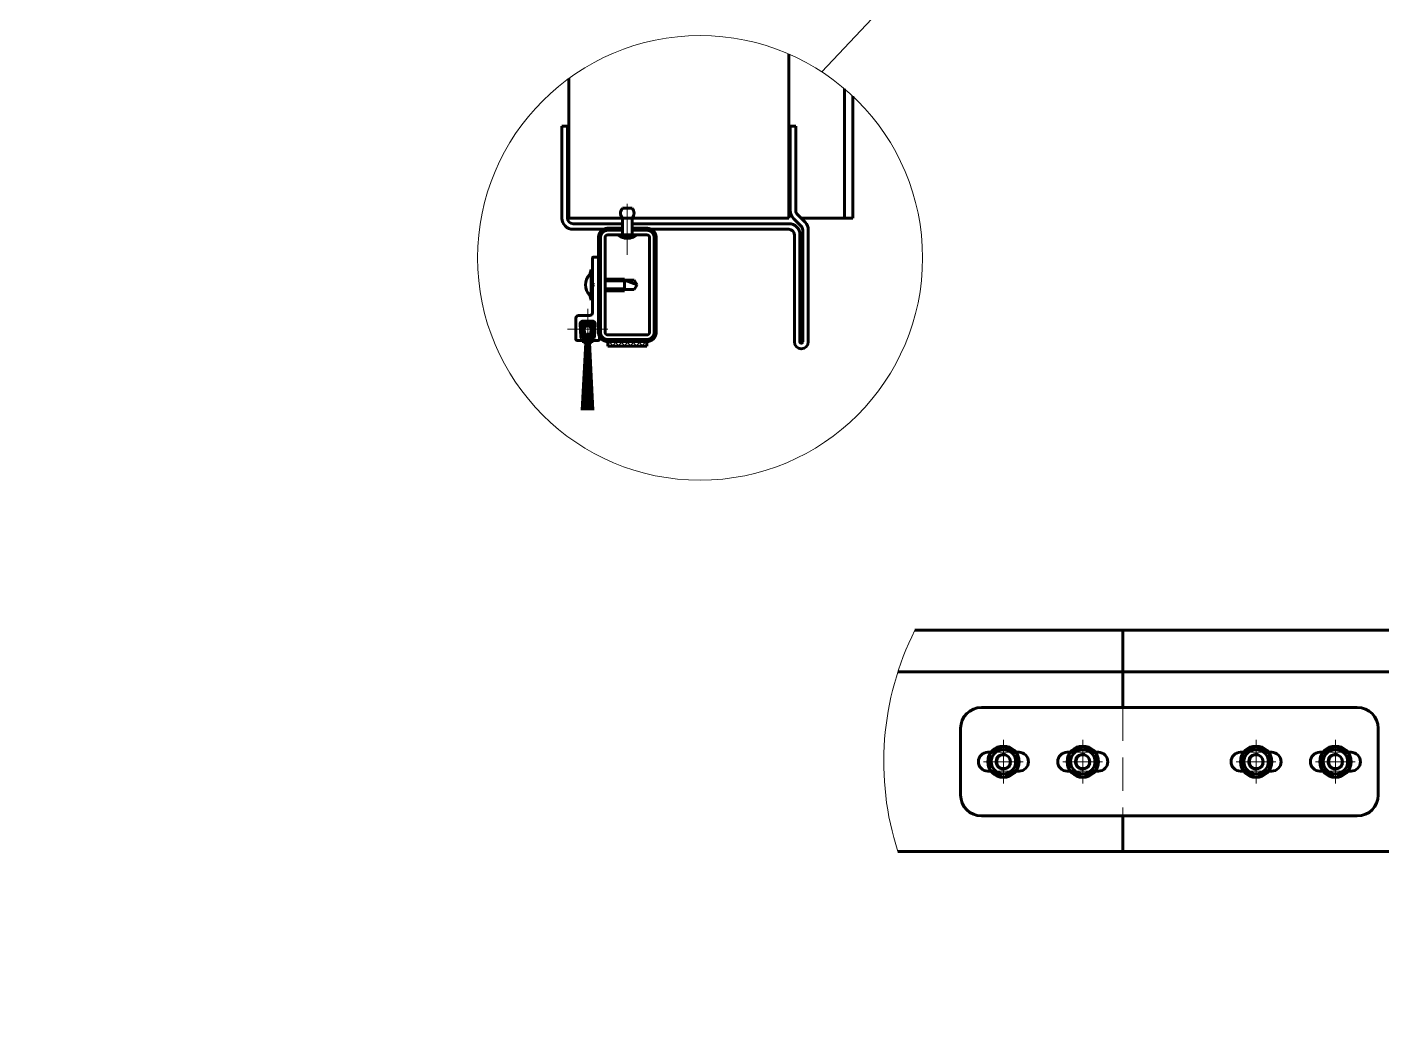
# Model space of a CAD drawing. Header units: millimetres. Extents: x 0 to 3360, y 0 to 297.
# Drawn here: x 405.1 to 567.3, y 0 to 120.9 of the extents above; entities that cross this region are included whole.
import ezdxf

# ---------------------------------------------------------------- set-up
doc = ezdxf.new("R2010")
doc.units = ezdxf.units.MM
for name, pattern in [('K5LT_AXLED', [19.5, 15, -1.5, 1.5, -1.5]), ('K5LT_BASIC', [0]), ('K5LT_DASHED', [6, 4, -2]), ('K5LT_THIN', [0]), ('K5LT_THIN_INCLUDED_TO_HATCHING', [0])]:
    doc.linetypes.add(name, pattern=pattern)
doc.layers.add('Системный слой', color=7, linetype='Continuous')

# ---------------------------------------------------------------- blocks, each defined once
blk = doc.blocks.new('U11')
at = {"layer": 'Системный слой', "color": 5, "linetype": 'K5LT_BASIC', "lineweight": 60, "true_color": 0x0000ff}
for p, q in [((520.33, 33.8), (521.96, 34.73)), ((521.96, 34.73), (523.58, 33.8)), ((520.33, 31.92), (520.33, 33.8)), ((523.58, 33.8), (523.58, 31.92)), ((521.96, 30.98), (520.33, 31.92)), ((523.58, 31.92), (521.96, 30.98))]:
    blk.add_line(p, q, dxfattribs=at)
at = {"layer": 'Системный слой', "color": 30, "linetype": 'K5LT_AXLED', "lineweight": 18, "true_color": 0xff8000}
for p, q in [((521.96, 30.23), (521.96, 35.48)), ((519.58, 32.86), (524.33, 32.86))]:
    blk.add_line(p, q, dxfattribs=at)
at = {"layer": 'Системный слой', "color": 5, "linetype": 'K5LT_BASIC', "lineweight": 60, "true_color": 0x0000ff}
for radius in [1.46, 0.831]:
    blk.add_circle((521.96, 32.86), radius, dxfattribs=at)
at = {"layer": 'Системный слой', "color": 7, "linetype": 'K5LT_THIN', "lineweight": 18}
blk.add_arc((521.96, 32.86), 1, 75, 345, dxfattribs=at)
blk = doc.blocks.new('U12')
at = {"layer": 'Системный слой', "color": 5, "linetype": 'K5LT_BASIC', "lineweight": 60, "true_color": 0x0000ff}
for p, q in [((529.83, 33.8), (531.46, 34.73)), ((531.46, 34.73), (533.08, 33.8)), ((529.83, 31.92), (529.83, 33.8)), ((533.08, 33.8), (533.08, 31.92)), ((531.46, 30.98), (529.83, 31.92)), ((533.08, 31.92), (531.46, 30.98))]:
    blk.add_line(p, q, dxfattribs=at)
at = {"layer": 'Системный слой', "color": 30, "linetype": 'K5LT_AXLED', "lineweight": 18, "true_color": 0xff8000}
for p, q in [((531.46, 30.23), (531.46, 35.48)), ((529.08, 32.86), (533.83, 32.86))]:
    blk.add_line(p, q, dxfattribs=at)
at = {"layer": 'Системный слой', "color": 5, "linetype": 'K5LT_BASIC', "lineweight": 60, "true_color": 0x0000ff}
for radius in [1.46, 0.831]:
    blk.add_circle((531.46, 32.86), radius, dxfattribs=at)
at = {"layer": 'Системный слой', "color": 7, "linetype": 'K5LT_THIN', "lineweight": 18}
blk.add_arc((531.46, 32.86), 1, 75, 345, dxfattribs=at)
blk = doc.blocks.new('U13')
at = {"layer": 'Системный слой', "color": 5, "linetype": 'K5LT_BASIC', "lineweight": 60, "true_color": 0x0000ff}
for p, q in [((550.58, 33.8), (552.21, 34.73)), ((552.21, 34.73), (553.83, 33.8)), ((550.58, 31.92), (550.58, 33.8)), ((553.83, 33.8), (553.83, 31.92)), ((552.21, 30.98), (550.58, 31.92)), ((553.83, 31.92), (552.21, 30.98))]:
    blk.add_line(p, q, dxfattribs=at)
at = {"layer": 'Системный слой', "color": 30, "linetype": 'K5LT_AXLED', "lineweight": 18, "true_color": 0xff8000}
for p, q in [((552.21, 30.23), (552.21, 35.48)), ((549.83, 32.86), (554.58, 32.86))]:
    blk.add_line(p, q, dxfattribs=at)
at = {"layer": 'Системный слой', "color": 5, "linetype": 'K5LT_BASIC', "lineweight": 60, "true_color": 0x0000ff}
for radius in [1.46, 0.831]:
    blk.add_circle((552.21, 32.86), radius, dxfattribs=at)
at = {"layer": 'Системный слой', "color": 7, "linetype": 'K5LT_THIN', "lineweight": 18}
blk.add_arc((552.21, 32.86), 1, 75, 345, dxfattribs=at)
blk = doc.blocks.new('U14')
at = {"layer": 'Системный слой', "color": 5, "linetype": 'K5LT_BASIC', "lineweight": 60, "true_color": 0x0000ff}
for p, q in [((560.08, 33.8), (561.71, 34.73)), ((561.71, 34.73), (563.33, 33.8)), ((560.08, 31.92), (560.08, 33.8)), ((563.33, 33.8), (563.33, 31.92)), ((561.71, 30.98), (560.08, 31.92)), ((563.33, 31.92), (561.71, 30.98))]:
    blk.add_line(p, q, dxfattribs=at)
at = {"layer": 'Системный слой', "color": 30, "linetype": 'K5LT_AXLED', "lineweight": 18, "true_color": 0xff8000}
for p, q in [((561.71, 30.23), (561.71, 35.48)), ((559.33, 32.86), (564.08, 32.86))]:
    blk.add_line(p, q, dxfattribs=at)
at = {"layer": 'Системный слой', "color": 5, "linetype": 'K5LT_BASIC', "lineweight": 60, "true_color": 0x0000ff}
for radius in [1.46, 0.831]:
    blk.add_circle((561.71, 32.86), radius, dxfattribs=at)
at = {"layer": 'Системный слой', "color": 7, "linetype": 'K5LT_THIN', "lineweight": 18}
blk.add_arc((561.71, 32.86), 1, 75, 345, dxfattribs=at)
blk = doc.blocks.new('U561')
at = {"layer": 'Системный слой', "color": 5, "linetype": 'K5LT_BASIC', "lineweight": 60, "true_color": 0x0000ff}
for p, q in [((472.76, 93.22), (472.76, 90.15)), ((473.49, 93.32), (472.86, 93.32)), ((473.59, 83.49), (473.59, 93.22)), ((472.76, 90.15), (472.92, 89.99)), ((472.76, 90.15), (472.76, 86.65)), ((472.92, 89.99), (472.76, 89.82)), ((470.76, 85.99), (470.76, 83.49)), ((472.42, 86.32), (471.09, 86.32)), ((471.34, 83.75), (471.26, 85.31)), ((471.6, 85.65), (472.75, 85.65)), ((473.08, 85.31), (473, 83.75)), ((470.92, 83.32), (471.42, 83.32)), ((471.52, 83.65), (471.44, 83.65)), ((471.59, 83.49), (471.59, 83.59)), ((472.76, 83.59), (472.76, 83.49)), ((472.9, 83.65), (472.82, 83.65)), ((472.92, 83.32), (473.42, 83.32))]:
    blk.add_line(p, q, dxfattribs=at)
for centre, radius, start, end in [((472.86, 93.22), 0.1, 90, 180), ((473.49, 93.22), 0.1, 0, 90), ((471.09, 85.99), 0.333, 90, 180), ((472.42, 86.65), 0.333, 270, 0), ((471.6, 85.32), 0.333, 90, 182), ((472.75, 85.32), 0.333, 358, 90), ((470.92, 83.49), 0.167, 180, 270), ((471.44, 83.75), 0.1, 183, 270), ((471.42, 83.49), 0.167, 270, 0), ((471.52, 83.59), 0.0667, 0, 90), ((472.82, 83.59), 0.0667, 90, 180), ((472.92, 83.49), 0.167, 180, 270), ((472.9, 83.75), 0.1, 270, 357), ((473.42, 83.49), 0.167, 270, 0)]:
    blk.add_arc(centre, radius, start, end, dxfattribs=at)
blk = doc.blocks.new('U563')
at = {"layer": 'Системный слой', "color": 5, "linetype": 'K5LT_BASIC', "lineweight": 60, "true_color": 0x0000ff}
for p, q in [((479.26, 95.99), (474.59, 95.99)), ((474.26, 95.65), (474.26, 84.32)), ((479.59, 84.32), (479.59, 95.65)), ((474.59, 83.99), (479.26, 83.99))]:
    blk.add_line(p, q, dxfattribs=at)
for centre, start, end in [((474.59, 95.65), 90, 180), ((479.26, 95.65), 0, 90), ((474.59, 84.32), 180, 270), ((479.26, 84.32), 270, 0)]:
    blk.add_arc(centre, 0.333, start, end, dxfattribs=at)
blk = doc.blocks.new('U562')
at = {"layer": 'Системный слой', "color": 5, "linetype": 'K5LT_BASIC', "true_color": 0x0000ff, "const_width": 0.6}
blk.add_lwpolyline([(476.36, 96.65), (474.59, 96.65, 0.414214), (473.59, 95.65), (473.59, 84.32, 0.414214), (474.59, 83.32), (479.26, 83.32, 0.414214), (480.26, 84.32), (480.26, 95.65, 0.414214), (479.26, 96.65), (477.49, 96.65)], format="xyb", dxfattribs=at)
at = {"layer": 'Системный слой'}
blk.add_blockref('U563', (0, 0), dxfattribs=at)
blk = doc.blocks.new('U565')
at = {"layer": 'Системный слой', "color": 30, "linetype": 'K5LT_AXLED', "lineweight": 18, "true_color": 0xff8000}
for q in [(472.18, 87.1), (469.75, 84.67), (474.6, 84.67), (472.18, 82.25)]:
    blk.add_line((472.18, 84.67), q, dxfattribs=at)
blk = doc.blocks.new('U564')
at = {"layer": 'Системный слой', "color": 5, "linetype": 'K5LT_BASIC', "lineweight": 60, "true_color": 0x0000ff}
for p, q in [((471.38, 85.4), (472.97, 85.4)), ((471.66, 83.06), (471.38, 85.4)), ((471.57, 85.24), (471.82, 83.08)), ((472.78, 85.24), (471.57, 85.24)), ((471.94, 83.09), (471.75, 84.67)), ((472.6, 84.67), (472.39, 83.09)), ((472.49, 83.08), (472.78, 85.24)), ((472.97, 85.4), (472.66, 83.06)), ((471.52, 74.99), (471.94, 83.09)), ((471.82, 83.08), (471.66, 83.06)), ((471.88, 74.99), (472.13, 83.11)), ((472.18, 84.25), (472.17, 74.99)), ((472.45, 74.99), (472.2, 83.11)), ((472.39, 83.09), (472.81, 74.99)), ((472.66, 83.06), (472.49, 83.08))]:
    blk.add_line(p, q, dxfattribs=at)
blk.add_arc((472.18, 84.67), 0.426, 0, 180, dxfattribs=at)
at = {"layer": 'Системный слой'}
blk.add_blockref('U565', (0, 0), dxfattribs=at)

msp = doc.modelspace()

# ---------------------------------------------------------------- hatches: boundary and pattern name
at = {"layer": 'Системный слой'}
h = msp.add_hatch(dxfattribs=at)
h.set_pattern_fill('Неметалл', angle=45, style=0, pattern_type=0)
h.set_pattern_definition([(45, (0, 0), (-0.3535534, 0.3535534), []), (135, (0, 0), (-0.3535534, -0.3535534), [])])
h.paths.add_polyline_path([(474.59027, 82.65436), (479.25693, 82.65436), (479.25693, 83.32103), (474.59027, 83.32103)])

# ---------------------------------------------------------------- linework, layer by layer
at = {"layer": 'Системный слой', "color": 7, "linetype": 'K5LT_THIN', "lineweight": 18}
for p, q in [((500.22214, 115.51052), (507.57133, 123.29436)), ((491.75623, 97.9877), (474.08956, 97.9877)), ((496.08956, 97.9877), (495.9229, 97.9877))]:
    msp.add_line(p, q, dxfattribs=at)
at = {"layer": 'Системный слой', "color": 5, "linetype": 'K5LT_BASIC', "lineweight": 60, "true_color": 0x0000ff}
for p, q in [((496.25623, 117.64991), (496.25623, 97.9877)), ((496.25623, 97.9877), (496.25623, 117.64991)), ((469.9229, 114.72782), (469.9229, 97.9877)), ((469.9229, 114.72782), (469.9229, 97.9877)), ((469.9229, 114.72782), (469.9229, 97.9877)), ((502.9229, 113.48805), (502.9229, 97.9877)), ((503.9229, 112.59066), (503.9229, 97.9877)), ((469.08956, 108.9877), (469.75623, 108.9877)), ((469.08956, 108.9877), (469.08956, 97.9877)), ((469.75623, 108.9877), (469.75623, 97.9877)), ((496.4229, 108.9877), (497.08956, 108.9877)), ((496.4229, 98.8877), (496.4229, 108.9877)), ((497.08956, 98.8877), (497.08956, 108.9877)), ((476.3611, 99.16895), (477.4861, 99.16895)), ((470.58956, 97.9877), (469.9229, 97.9877)), ((495.58956, 97.9877), (470.58956, 97.9877)), ((476.3611, 95.9877), (476.3611, 97.9877)), ((477.4861, 95.9877), (477.4861, 97.9877)), ((496.25623, 97.9877), (495.58956, 97.9877)), ((497.72764, 97.03067), (496.81342, 97.94489)), ((498.19904, 97.50208), (497.28483, 98.41629)), ((502.58956, 97.9877), (497.71342, 97.9877)), ((502.9229, 97.9877), (502.58956, 97.9877)), ((503.9229, 97.9877), (502.9229, 97.9877)), ((470.4229, 97.32103), (476.3611, 97.32103)), ((470.4229, 96.65436), (476.3611, 96.65436)), ((475.82673, 95.93145), (475.82673, 95.9877)), ((475.82673, 95.9877), (478.02048, 95.9877)), ((475.82673, 95.93145), (475.82673, 95.9877)), ((475.82673, 95.93145), (478.02048, 95.93145)), ((477.4861, 97.32103), (496.25623, 97.32103)), ((477.4861, 96.65436), (496.25623, 96.65436)), ((478.02048, 95.93145), (478.02048, 95.9877)), ((478.02048, 95.93145), (478.02048, 95.9877)), ((496.9229, 95.9877), (496.9229, 83.15436)), ((497.58956, 95.9877), (497.58956, 83.15436)), ((497.9229, 83.15436), (497.9229, 96.55927)), ((498.58956, 83.15436), (498.58956, 96.55927)), ((476.56718, 95.59395), (477.28002, 95.59395)), ((472.59027, 88.15436), (472.59027, 91.82103)), ((472.59027, 91.82103), (472.75693, 91.82103)), ((476.59027, 90.6877), (474.25693, 90.6877)), ((474.25693, 90.45436), (476.59027, 90.45436)), ((474.25693, 89.52103), (476.59027, 89.52103)), ((476.59027, 89.2877), (474.25693, 89.2877)), ((476.59027, 90.6877), (476.59027, 89.2877)), ((476.59027, 90.55436), (477.75693, 90.55436)), ((478.09027, 89.9877), (476.59027, 90.55436)), ((476.59027, 89.42103), (477.75693, 89.42103)), ((477.75693, 90.55436), (478.09027, 89.9877)), ((477.75693, 89.42103), (478.09027, 89.9877)), ((472.59027, 88.15436), (472.75693, 88.15436)), ((474.59027, 83.32103), (474.59027, 82.65436)), ((479.25693, 83.32103), (479.25693, 82.65436)), ((479.25693, 82.65436), (474.59027, 82.65436)), ((536.24816, 48.608), (511.34635, 48.608)), ((536.24816, 48.608), (536.24816, 47.108)), ((536.24816, 48.608), (536.24816, 47.108)), ((574.41774, 48.608), (536.24816, 48.608)), ((536.24816, 47.108), (536.24816, 44.358)), ((536.24816, 47.108), (536.24816, 44.358)), ((536.24816, 44.358), (536.24816, 43.608)), ((536.24816, 44.358), (536.24816, 43.608)), ((536.24816, 43.608), (509.31122, 43.608)), ((536.24816, 43.608), (536.24816, 42.108)), ((536.24816, 43.608), (536.24816, 39.358)), ((576.45287, 43.608), (536.24816, 43.608)), ((519.33037, 39.358), (564.33037, 39.358)), ((516.83037, 28.858), (516.83037, 36.858)), ((566.83037, 36.858), (566.83037, 28.858)), ((520.08037, 33.983), (520.45537, 33.983)), ((523.45537, 33.983), (523.83037, 33.983)), ((529.58037, 33.983), (529.95537, 33.983)), ((532.95537, 33.983), (533.33037, 33.983)), ((550.33037, 33.983), (550.70537, 33.983)), ((553.70537, 33.983), (554.08037, 33.983)), ((559.83037, 33.983), (560.20537, 33.983)), ((563.20537, 33.983), (563.58037, 33.983)), ((520.45537, 31.733), (520.08037, 31.733)), ((523.83037, 31.733), (523.45537, 31.733)), ((529.95537, 31.733), (529.58037, 31.733)), ((533.33037, 31.733), (532.95537, 31.733)), ((550.70537, 31.733), (550.33037, 31.733)), ((554.08037, 31.733), (553.70537, 31.733)), ((560.20537, 31.733), (559.83037, 31.733)), ((563.58037, 31.733), (563.20537, 31.733)), ((564.33037, 26.358), (519.33037, 26.358)), ((536.24816, 26.358), (536.24816, 22.108)), ((536.24816, 23.608), (536.24816, 22.108)), ((536.24816, 22.108), (509.31122, 22.108)), ((576.45287, 22.108), (536.24816, 22.108))]:
    msp.add_line(p, q, dxfattribs=at)
at = {"layer": 'Системный слой', "color": 30, "linetype": 'K5LT_AXLED', "lineweight": 18, "true_color": 0xff8000}
msp.add_line((476.9236, 99.70332), (476.9236, 93.59395), dxfattribs=at)
at = {"layer": 'Системный слой', "color": 7, "linetype": 'K5LT_DASHED', "lineweight": 18}
for p, q in [((536.24816, 39.358), (536.24816, 26.358)), ((520.45537, 33.983), (523.45537, 33.983)), ((529.95537, 33.983), (532.95537, 33.983)), ((550.70537, 33.983), (553.70537, 33.983)), ((560.20537, 33.983), (563.20537, 33.983)), ((523.45537, 31.733), (520.45537, 31.733)), ((532.95537, 31.733), (529.95537, 31.733)), ((553.70537, 31.733), (550.70537, 31.733)), ((563.20537, 31.733), (560.20537, 31.733))]:
    msp.add_line(p, q, dxfattribs=at)
at = {"layer": 'Системный слой', "color": 7, "linetype": 'K5LT_THIN', "lineweight": 18}
msp.add_circle((485.6382, 93.22103), 26.63668, dxfattribs=at)
at = {"layer": 'Системный слой', "color": 5, "linetype": 'K5LT_BASIC', "lineweight": 60, "true_color": 0x0000ff}
for centre in [(521.95537, 32.858), (531.45537, 32.858), (552.20537, 32.858), (561.70537, 32.858)]:
    msp.add_circle(centre, 1.875, dxfattribs=at)
for centre, radius, start, end in [((476.9236, 98.57832), 0.81563, 133.602819, 226.397181), ((476.9236, 98.57832), 0.81563, 313.602819, 46.397181), ((470.4229, 97.9877), 1.33333, 180, 270), ((470.4229, 97.9877), 0.66667, 180, 270), ((497.75623, 98.8877), 1.33333, 180, 225), ((497.75623, 98.8877), 0.66667, 180, 225), ((497.25623, 96.55927), 1.33333, 0, 45), ((476.9236, 97.35692), 1.79864, 232.4223803, 258.5706073), ((476.9236, 97.35692), 1.79864, 232.4223803, 258.5706073), ((476.9236, 97.35692), 1.79864, 281.4293927, 307.5776197), ((476.9236, 97.35692), 1.79864, 281.4293927, 307.5776197), ((496.25623, 95.9877), 1.33333, 0, 90), ((496.25623, 95.9877), 0.66667, 0, 90), ((497.25623, 96.55927), 0.66667, 0, 45), ((473.67016, 89.9877), 1.74656, 135.0774805, 224.9225195), ((478.37997, 89.9877), 6.07304, 162.4294026, 168.2826751), ((478.37997, 89.9877), 6.07304, 191.7173249, 197.5705974), ((497.75623, 83.15436), 0.83333, 180, 0), ((497.75623, 83.15436), 0.16667, 180, 0), ((519.33037, 36.858), 2.5, 90, 180), ((564.33037, 36.858), 2.5, 0, 90), ((520.08037, 32.858), 1.125, 90, 270), ((523.83037, 32.858), 1.125, 270, 90), ((529.58037, 32.858), 1.125, 90, 270), ((533.33037, 32.858), 1.125, 270, 90), ((550.33037, 32.858), 1.125, 90, 270), ((554.08037, 32.858), 1.125, 270, 90), ((559.83037, 32.858), 1.125, 90, 270), ((563.58037, 32.858), 1.125, 270, 90), ((519.33037, 28.858), 2.5, 180, 270), ((564.33037, 28.858), 2.5, 270, 0)]:
    msp.add_arc(centre, radius, start, end, dxfattribs=at)
at = {"layer": 'Системный слой', "color": 7, "linetype": 'K5LT_THIN_INCLUDED_TO_HATCHING', "lineweight": 18}
msp.add_arc((542.88205, 32.858), 35.25, 153.4608951, 197.7560305, dxfattribs=at)

# ---------------------------------------------------------------- block references
at = {"layer": 'Системный слой'}
for name in ['U562', 'U561', 'U564', 'U11', 'U12', 'U13', 'U14']:
    msp.add_blockref(name, (0, 0), dxfattribs=at)

doc.saveas('drawing.dxf')
